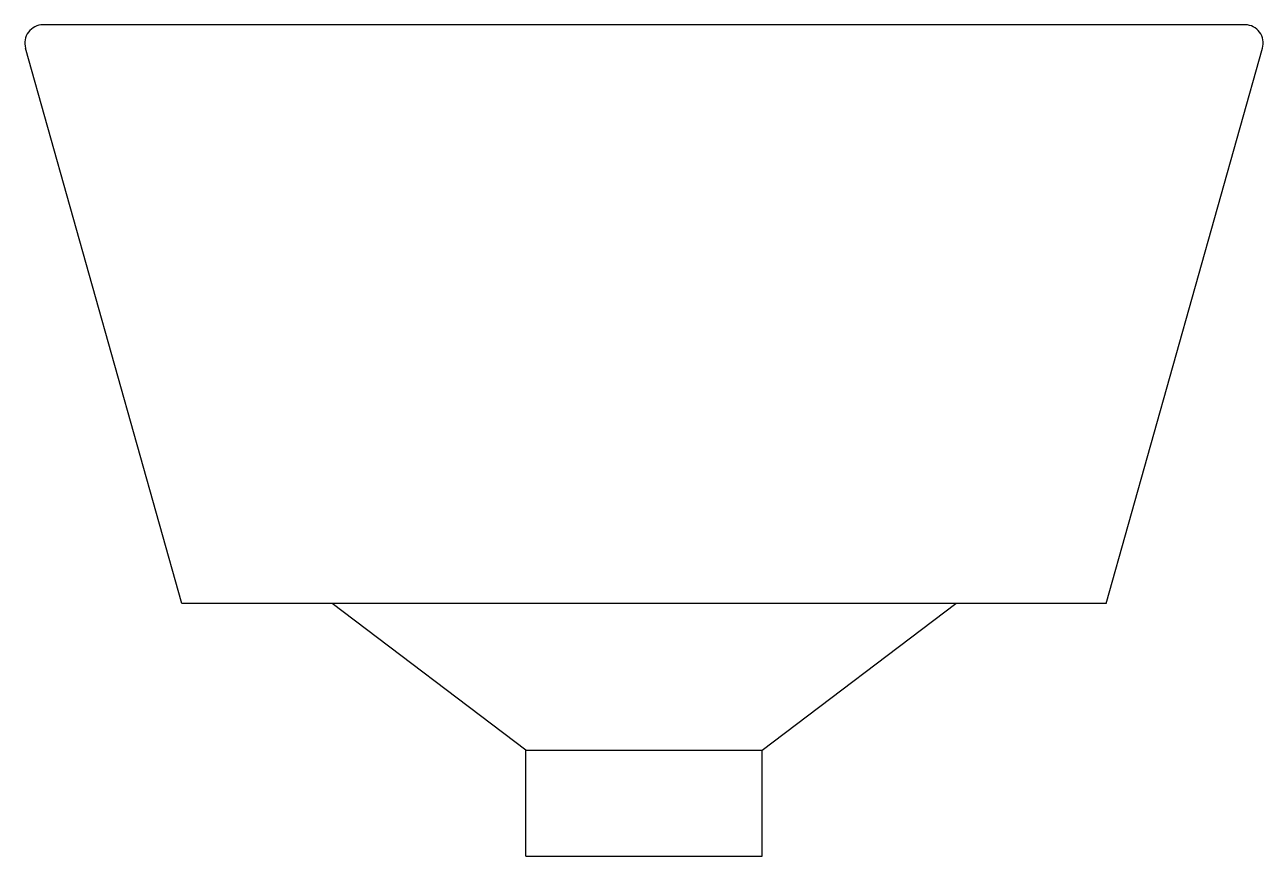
# Model space of a CAD drawing. Header units: millimetres. Extents: x 43.888 to 44.295, y -11.501 to -11.228.
import ezdxf

# ---------------------------------------------------------------- set-up
doc = ezdxf.new("R2010")
doc.units = ezdxf.units.MM
doc.header["$LTSCALE"] = 10

msp = doc.modelspace()

# ---------------------------------------------------------------- linework, layer by layer
for p, q in [((44.28911370182407, -11.22809680837605), (43.89426784830981, -11.22810012358635)), ((43.93980011976224, -11.41809680837605), (43.88850645782077, -11.23577534883474)), ((44.24348283392746, -11.41809680837605), (44.29477649586892, -11.23577534883474)), ((44.24348283392746, -11.41809680837605), (43.93980011976225, -11.41809680837605)), ((44.05281627409873, -11.46623360653359), (43.98919331295984, -11.41809680837605)), ((44.13046667959097, -11.46623360653359), (44.19408964072986, -11.41809680837605)), ((44.05281627409873, -11.5010315125311), (44.05281627409873, -11.46623360653359)), ((44.05281627409873, -11.46623360653359), (44.13046667959097, -11.46623360653359)), ((44.13046667959097, -11.5010315125311), (44.13046667959097, -11.46623360653359)), ((44.05281627409873, -11.5010315125311), (44.13046667959097, -11.5010315125311))]:
    msp.add_line(p, q)
for centre, radius, start, end in [((43.89426784830981, -11.23410012358635), 0.006, 90, 196.212715110641), ((44.28900929619253, -11.23410118353324), 0.006005282804673685, 343.8124704155194, 89.00382652513301)]:
    msp.add_arc(centre, radius, start, end)

doc.saveas('drawing.dxf')
